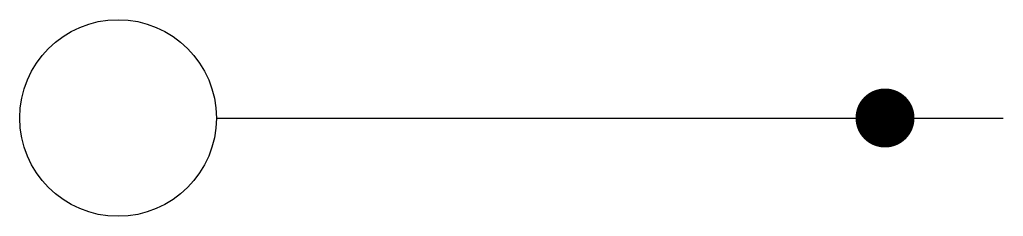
# Model space of a CAD drawing. Extents: x 4 to 9, y 0 to 1.
import ezdxf

# ---------------------------------------------------------------- set-up
doc = ezdxf.new("R2010")
doc.units = 0
doc.layers.get('0').update_dxf_attribs({"linetype": 'CONTINUOUS'})

msp = doc.modelspace()

# ---------------------------------------------------------------- linework, layer by layer
at = {"color": 0}
msp.add_line((5, 0.5), (9, 0.5), dxfattribs=at)
at = {"color": 0, "const_width": 0.15}
msp.add_lwpolyline([(8.3236, 0.5, 1), (8.4736, 0.5, 1)], format="xyb", close=True, dxfattribs=at)
at = {"color": 0}
msp.add_circle((4.5, 0.5), 0.5, dxfattribs=at)

doc.saveas('drawing.dxf')
